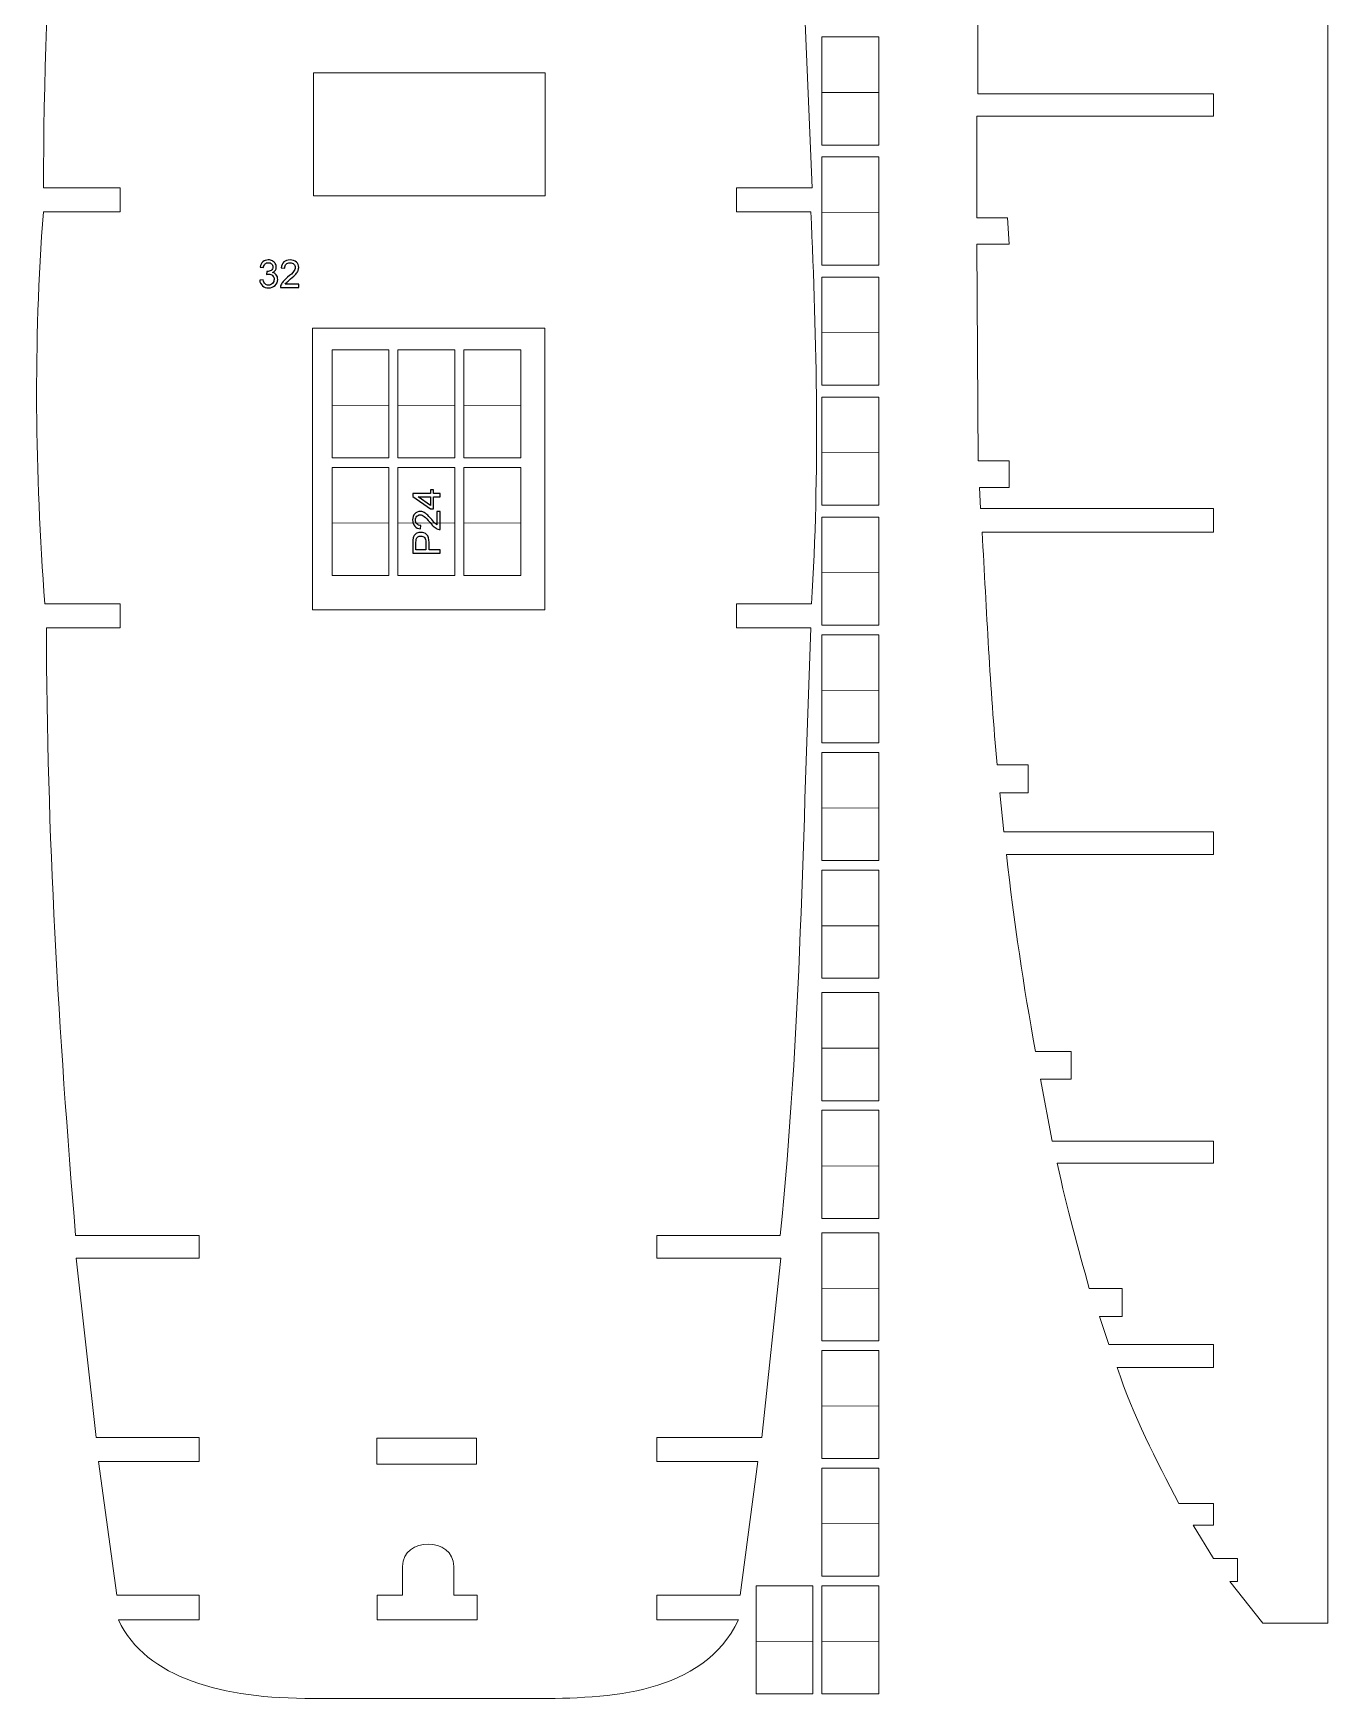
# Model space of a CAD drawing. Header units: millimetres. Extents: x -437 to 859, y -1313 to 762.
# Drawn here: x 325.4 to 611.3, y 20.9 to 388.8 of the extents above; entities that cross this region are included whole.
import ezdxf

# ---------------------------------------------------------------- set-up
doc = ezdxf.new("R2010")
doc.units = ezdxf.units.MM
doc.header["$MEASUREMENT"] = 0
doc.layers.add('Ebene 1', color=7, linetype='Continuous')

msp = doc.modelspace()

# ---------------------------------------------------------------- linework, layer by layer
at = {"layer": 'Ebene 1', "color": 250, "lineweight": 5}
for points in [[(387.2734, 352.8999), (438.4506, 352.8999), (438.4506, 380.1137), (387.2734, 380.1137), (387.2734, 352.8999)], [(387.1102, 261.4991), (438.3986, 261.4991), (438.3986, 323.6577), (387.1102, 323.6577), (387.1102, 261.4991)], [(401.2904, 72.7516), (423.3224, 72.7516), (423.3224, 78.4756), (401.2904, 78.4756), (401.2904, 72.7516)]]:
    msp.add_lwpolyline(points, close=True, dxfattribs=at)
for points, knots in [([(611.2597, 761.7243), (611.2597, 761.7243), (611.2597, 37.6071), (611.2597, 37.6071), (611.2597, 37.6071), (611.2597, 37.6071), (596.9641, 37.6071), (596.9641, 37.6071), (596.9641, 37.6071), (596.9641, 37.6071), (589.6841, 46.8453), (589.6841, 46.8453), (589.6841, 46.8453), (589.6841, 46.8453), (591.3698, 46.8453), (591.3698, 46.8453), (591.3698, 46.8453), (591.3698, 46.8453), (591.3697, 51.9315), (591.3697, 51.9315), (591.3697, 51.9315), (591.3697, 51.9315), (586.0206, 51.9315), (586.0206, 51.9315), (586.0206, 51.9315), (586.0206, 51.9315), (581.5305, 59.3013), (581.5305, 59.3013), (581.5305, 59.3013), (581.5305, 59.3013), (586.0206, 59.3013), (586.0206, 59.3013), (586.0206, 59.3013), (586.0206, 59.3013), (586.0206, 64.0761), (586.0206, 64.0761), (586.0206, 64.0761), (586.0206, 64.0761), (578.4002, 64.0761), (578.4002, 64.0761), (578.4002, 64.0761), (573.2719, 73.8541), (568.365, 83.1893), (564.7865, 94.0743), (564.7865, 94.0743), (564.7865, 94.0743), (586.0206, 94.0743), (586.0206, 94.0743), (586.0206, 94.0743), (586.0206, 94.0743), (586.0206, 99.1605), (586.0206, 99.1605), (586.0206, 99.1605), (586.0206, 99.1605), (562.9666, 99.1605), (562.9666, 99.1605), (562.9666, 99.1605), (562.9666, 99.1605), (560.8554, 105.3885), (560.8554, 105.3885), (560.8554, 105.3885), (560.8554, 105.3885), (565.8562, 105.3885), (565.8562, 105.3885), (565.8562, 105.3885), (565.8562, 105.3885), (565.8562, 111.5128), (565.8562, 111.5128), (565.8562, 111.5128), (565.8562, 111.5128), (558.5985, 111.5127), (558.5985, 111.5127), (558.5985, 111.5127), (556.1359, 120.751), (553.7433, 128.7345), (551.537, 139.2273), (551.537, 139.2273), (551.537, 139.2273), (586.0206, 139.2273), (586.0206, 139.2273), (586.0206, 139.2273), (586.0206, 139.2273), (586.0206, 144.1059), (586.0206, 144.1059), (586.0206, 144.1059), (586.0206, 144.1059), (550.4449, 144.1059), (550.4449, 144.1059), (550.4449, 144.1059), (550.4449, 144.1059), (547.8241, 157.8075), (547.8241, 157.8075), (547.8241, 157.8075), (547.8241, 157.8075), (554.6226, 157.8075), (554.6226, 157.8075), (554.6226, 157.8075), (554.6226, 157.8075), (554.6226, 163.9317), (554.6226, 163.9317), (554.6226, 163.9317), (554.6226, 163.9317), (546.7321, 163.9317), (546.7321, 163.9317), (546.7321, 163.9317), (544.0871, 178.3563), (542.0244, 192.4169), (540.3257, 207.4239), (540.3257, 207.4239), (540.3257, 207.4239), (586.0206, 207.4239), (586.0206, 207.4239), (586.0206, 207.4239), (586.0206, 207.4239), (586.0206, 212.4063), (586.0206, 212.4063), (586.0206, 212.4063), (586.0206, 212.4063), (539.7434, 212.4063), (539.7434, 212.4063), (539.7434, 212.4063), (539.7434, 212.4063), (538.8698, 221.0217), (538.8698, 221.0217), (538.8698, 221.0217), (538.8698, 221.0217), (545.1026, 221.0217), (545.1026, 221.0217), (545.1026, 221.0217), (545.1026, 221.0217), (545.1026, 227.2497), (545.1026, 227.2497), (545.1026, 227.2497), (545.1026, 227.2497), (538.2874, 227.2497), (538.2874, 227.2497), (538.2874, 227.2497), (536.6616, 244.3767), (535.9647, 261.0861), (534.9386, 278.6307), (534.9386, 278.6307), (534.9386, 278.6307), (586.0206, 278.6307), (586.0206, 278.6307), (586.0206, 278.6307), (586.0206, 278.6307), (586.0206, 283.8207), (586.0206, 283.8207), (586.0206, 283.8207), (586.0206, 283.8207), (534.5745, 283.8207), (534.5745, 283.8207), (534.5745, 283.8207), (534.5745, 283.8207), (534.3561, 288.4917), (534.3561, 288.4917), (534.3561, 288.4917), (534.3561, 288.4917), (540.9138, 288.4917), (540.9138, 288.4917), (540.9138, 288.4917), (540.9138, 288.4917), (540.9138, 294.4083), (540.9138, 294.4083), (540.9138, 294.4083), (540.9138, 294.4083), (534.065, 294.4083), (534.065, 294.4083), (534.065, 294.4083), (534.065, 294.4083), (533.7738, 342.2601), (533.7738, 342.2601), (533.7738, 342.2601), (533.7738, 342.2601), (540.9138, 342.2601), (540.9138, 342.2601), (540.9138, 342.2601), (540.9138, 342.2601), (540.5441, 348.0729), (540.5441, 348.0729), (540.5441, 348.0729), (540.5441, 348.0729), (533.7738, 348.0729), (533.7738, 348.0729), (533.7738, 348.0729), (533.7738, 348.0729), (533.7738, 370.4937), (533.7738, 370.4937), (533.7738, 370.4937), (533.7738, 370.4937), (586.0206, 370.4937), (586.0206, 370.4937), (586.0206, 370.4937), (586.0206, 370.4937), (586.0206, 375.4761), (586.0206, 375.4761), (586.0206, 375.4761), (586.0206, 375.4761), (533.9922, 375.4761), (533.9922, 375.4761), (533.9922, 375.4761), (533.9922, 375.4761), (533.9922, 395.6133), (533.9922, 395.6133), (533.9922, 395.6133), (533.9922, 395.6133), (540.9138, 395.6133), (540.9138, 395.6133), (540.9138, 395.6133), (540.9138, 395.6133), (540.9138, 401.3223), (540.9138, 401.3223), (540.9138, 401.3223), (540.9138, 401.3223), (534.065, 401.3223), (534.065, 401.3223), (534.065, 401.3223), (534.324, 417.1572), (534.2591, 432.8703), (535.2297, 448.8627), (535.2297, 448.8627), (535.2297, 448.8627), (586.0206, 448.8628), (586.0206, 448.8628), (586.0206, 448.8628), (586.0206, 448.8628), (586.0206, 453.8451), (586.0206, 453.8451), (586.0206, 453.8451), (586.0206, 453.8451), (535.0842, 453.8451), (535.0842, 453.8451), (535.0842, 453.8451), (535.0842, 453.8451), (535.5938, 466.7163), (535.5938, 466.7163), (535.5938, 466.7163), (535.5938, 466.7163), (542.6274, 466.7163), (542.6274, 466.7163), (542.6274, 466.7163), (542.6274, 466.7163), (542.6274, 472.6329), (542.6274, 472.6329), (542.6274, 472.6329), (542.6274, 472.6329), (535.8122, 472.6329), (535.8122, 472.6329), (535.8122, 472.6329), (536.47, 488.3604), (537.0734, 502.7891), (537.705, 517.8897), (537.705, 517.8897), (537.705, 517.8897), (586.0206, 517.8897), (586.0206, 517.8897), (586.0206, 517.8897), (586.0206, 517.8897), (586.0206, 522.7683), (586.0206, 522.7683), (586.0206, 522.7683), (586.0206, 522.7683), (538.2146, 522.7683), (538.2146, 522.7683), (538.2146, 522.7683), (538.2146, 522.7683), (538.2874, 529.4115), (538.2874, 529.4115), (538.2874, 529.4115), (538.2874, 529.4115), (545.1025, 529.4115), (545.1025, 529.4115), (545.1025, 529.4115), (545.1025, 529.4115), (545.1025, 535.0167), (545.1025, 535.0167), (545.1025, 535.0167), (545.1025, 535.0167), (538.7242, 535.0167), (538.7242, 535.0167), (538.7242, 535.0167), (538.7242, 535.0167), (540.5441, 564.9111), (540.5441, 564.9111), (540.5441, 564.9111), (540.5441, 564.9111), (586.0206, 564.9111), (586.0206, 564.9111), (586.0206, 564.9111), (586.0206, 564.9111), (586.0206, 569.9973), (586.0206, 569.9973), (586.0206, 569.9973), (586.0206, 569.9973), (540.9138, 569.9973), (540.9138, 569.9973), (540.9138, 569.9973), (540.9138, 569.9973), (541.709, 578.5089), (541.709, 578.5089), (541.709, 578.5089), (541.709, 578.5089), (548.3394, 578.5089), (548.3394, 578.5089), (548.3394, 578.5089), (548.3394, 578.5089), (548.3394, 584.5293), (548.3394, 584.5293), (548.3394, 584.5293), (548.3394, 584.5293), (541.8545, 584.5293), (541.8545, 584.5293), (541.8545, 584.5293), (541.8545, 584.5293), (546.5866, 630.7203), (546.5866, 630.7203), (546.5866, 630.7203), (546.5866, 630.7203), (553.2898, 630.7203), (553.2898, 630.7203), (553.2898, 630.7203), (553.2898, 630.7203), (553.2898, 637.1559), (553.2898, 637.1559), (553.2898, 637.1559), (553.2898, 637.1559), (546.8778, 637.1559), (546.8778, 637.1559), (546.8778, 637.1559), (546.8778, 637.1559), (549.4986, 657.5007), (549.4986, 657.5007), (549.4986, 657.5007), (549.4986, 657.5007), (586.0206, 657.5007), (586.0206, 657.5007), (586.0206, 657.5007), (586.0206, 657.5007), (586.0206, 662.8983), (586.0206, 662.8983), (586.0206, 662.8983), (586.0206, 662.8983), (550.081, 662.8983), (550.081, 662.8983), (550.081, 662.8983), (550.081, 662.8983), (553.2898, 685.5267), (553.2898, 685.5267), (553.2898, 685.5267), (553.2898, 685.5267), (560.3346, 685.5267), (560.3346, 685.5267), (560.3346, 685.5267), (560.3346, 685.5267), (560.3346, 691.6509), (560.3346, 691.6509), (560.3346, 691.6509), (560.3346, 691.6509), (554.6226, 691.6509), (554.6226, 691.6509), (554.6226, 691.6509), (554.6226, 691.6509), (561.5834, 728.7075), (561.5834, 728.7075), (561.5834, 728.7075), (561.5834, 728.7075), (586.0206, 728.7075), (586.0206, 728.7075), (586.0206, 728.7075), (586.0206, 728.7075), (586.0206, 734.0013), (586.0206, 734.0013), (586.0206, 734.0013), (586.0206, 734.0013), (562.457, 734.0013), (562.457, 734.0013), (562.457, 734.0013), (562.457, 734.0013), (563.4761, 739.5515), (563.4761, 739.5515), (563.4761, 739.5515), (563.4761, 739.5515), (569.6642, 739.5515), (569.6642, 739.5515), (569.6642, 739.5515), (569.6642, 739.5515), (569.6642, 745.3079), (569.6642, 745.3079), (569.6642, 745.3079), (569.6642, 745.3079), (564.641, 745.3079), (564.641, 745.3079), (564.641, 745.3079), (564.641, 745.3079), (568.4994, 761.7243), (568.4994, 761.7243), (568.4994, 761.7243), (568.4994, 761.7243), (611.2597, 761.7243), (611.2597, 761.7243)], [0, 0, 0, 0, 0.01, 0.01, 0.01, 0.01, 0.02, 0.02, 0.02, 0.02, 0.03, 0.03, 0.03, 0.03, 0.04, 0.04, 0.04, 0.04, 0.05, 0.05, 0.05, 0.05, 0.06, 0.06, 0.06, 0.06, 0.07, 0.07, 0.07, 0.07, 0.08, 0.08, 0.08, 0.08, 0.09, 0.09, 0.09, 0.09, 0.1, 0.1, 0.1, 0.1, 0.11, 0.11, 0.11, 0.11, 0.12, 0.12, 0.12, 0.12, 0.13, 0.13, 0.13, 0.13, 0.14, 0.14, 0.14, 0.14, 0.15, 0.15, 0.15, 0.15, 0.16, 0.16, 0.16, 0.16, 0.17, 0.17, 0.17, 0.17, 0.18, 0.18, 0.18, 0.18, 0.19, 0.19, 0.19, 0.19, 0.2, 0.2, 0.2, 0.2, 0.21, 0.21, 0.21, 0.21, 0.22, 0.22, 0.22, 0.22, 0.23, 0.23, 0.23, 0.23, 0.24, 0.24, 0.24, 0.24, 0.25, 0.25, 0.25, 0.25, 0.26, 0.26, 0.26, 0.26, 0.27, 0.27, 0.27, 0.27, 0.28, 0.28, 0.28, 0.28, 0.29, 0.29, 0.29, 0.29, 0.3, 0.3, 0.3, 0.3, 0.31, 0.31, 0.31, 0.31, 0.32, 0.32, 0.32, 0.32, 0.33, 0.33, 0.33, 0.33, 0.34, 0.34, 0.34, 0.34, 0.35, 0.35, 0.35, 0.35, 0.36, 0.36, 0.36, 0.36, 0.37, 0.37, 0.37, 0.37, 0.38, 0.38, 0.38, 0.38, 0.39, 0.39, 0.39, 0.39, 0.4, 0.4, 0.4, 0.4, 0.41, 0.41, 0.41, 0.41, 0.42, 0.42, 0.42, 0.42, 0.43, 0.43, 0.43, 0.43, 0.44, 0.44, 0.44, 0.44, 0.45, 0.45, 0.45, 0.45, 0.46, 0.46, 0.46, 0.46, 0.47, 0.47, 0.47, 0.47, 0.48, 0.48, 0.48, 0.48, 0.49, 0.49, 0.49, 0.49, 0.5, 0.5, 0.5, 0.5, 0.51, 0.51, 0.51, 0.51, 0.52, 0.52, 0.52, 0.52, 0.53, 0.53, 0.53, 0.53, 0.54, 0.54, 0.54, 0.54, 0.55, 0.55, 0.55, 0.55, 0.56, 0.56, 0.56, 0.56, 0.57, 0.57, 0.57, 0.57, 0.58, 0.58, 0.58, 0.58, 0.59, 0.59, 0.59, 0.59, 0.6, 0.6, 0.6, 0.6, 0.61, 0.61, 0.61, 0.61, 0.62, 0.62, 0.62, 0.62, 0.63, 0.63, 0.63, 0.63, 0.64, 0.64, 0.64, 0.64, 0.65, 0.65, 0.65, 0.65, 0.66, 0.66, 0.66, 0.66, 0.67, 0.67, 0.67, 0.67, 0.68, 0.68, 0.68, 0.68, 0.69, 0.69, 0.69, 0.69, 0.7, 0.7, 0.7, 0.7, 0.71, 0.71, 0.71, 0.71, 0.72, 0.72, 0.72, 0.72, 0.73, 0.73, 0.73, 0.73, 0.74, 0.74, 0.74, 0.74, 0.75, 0.75, 0.75, 0.75, 0.76, 0.76, 0.76, 0.76, 0.77, 0.77, 0.77, 0.77, 0.78, 0.78, 0.78, 0.78, 0.79, 0.79, 0.79, 0.79, 0.8, 0.8, 0.8, 0.8, 0.81, 0.81, 0.81, 0.81, 0.82, 0.82, 0.82, 0.82, 0.83, 0.83, 0.83, 0.83, 0.84, 0.84, 0.84, 0.84, 0.85, 0.85, 0.85, 0.85, 0.86, 0.86, 0.86, 0.86, 0.87, 0.87, 0.87, 0.87, 0.88, 0.88, 0.88, 0.88, 0.89, 0.89, 0.89, 0.89, 0.9, 0.9, 0.9, 0.9, 0.91, 0.91, 0.91, 0.91, 0.92, 0.92, 0.92, 0.92, 0.93, 0.93, 0.93, 0.93, 0.94, 0.94, 0.94, 0.94, 0.95, 0.95, 0.95, 0.95, 0.96, 0.96, 0.96, 0.96, 0.97, 0.97, 0.97, 0.97, 0.98, 0.98, 0.98, 0.98, 0.99, 0.99, 0.99, 0.99, 1, 1, 1, 1]), ([(478.3215, 670.0932), (478.3215, 670.0932), (480.6917, 642.586), (480.6917, 642.586), (480.6917, 642.586), (480.6917, 642.586), (460.8836, 642.586), (460.8836, 642.586), (460.8836, 642.586), (460.8836, 642.586), (460.8836, 637.0308), (460.8836, 637.0308), (460.8836, 637.0308), (460.8836, 637.0308), (480.6916, 637.0308), (480.6916, 637.0308), (480.6916, 637.0308), (482.8369, 607.8388), (484.9567, 578.9958), (487.1251, 549.4916), (487.1251, 549.4916), (487.1251, 549.4916), (472.9039, 549.4916), (472.9039, 549.4916), (472.9039, 549.4916), (472.9039, 549.4916), (472.9039, 544.2052), (472.9039, 544.2052), (472.9039, 544.2052), (472.9039, 544.2052), (487.8823, 544.2052), (487.8823, 544.2052), (487.8823, 544.2052), (489.0883, 530.4412), (490.5431, 516.7534), (491.019, 502.8996), (491.019, 502.8996), (491.019, 502.8996), (474.4276, 502.8996), (474.4276, 502.8996), (474.4276, 502.8996), (474.4276, 502.8996), (474.4276, 497.2548), (474.4276, 497.2548), (474.4276, 497.2548), (474.4276, 497.2548), (491.3576, 497.2548), (491.3576, 497.2548), (491.3576, 497.2548), (491.3576, 497.2548), (497.4523, 354.7012), (497.4523, 354.7012), (497.4523, 354.7012), (497.4523, 354.7012), (480.6917, 354.7012), (480.6917, 354.7012), (480.6917, 354.7012), (480.6917, 354.7012), (480.6917, 349.4149), (480.6917, 349.4149), (480.6917, 349.4149), (480.6917, 349.4149), (497.1138, 349.4148), (497.1138, 349.4148), (497.1138, 349.4148), (498.4652, 320.7928), (499.0678, 291.6656), (497.2831, 262.7716), (497.2831, 262.7716), (497.2831, 262.7716), (480.6917, 262.7716), (480.6917, 262.7716), (480.6917, 262.7716), (480.6917, 262.7716), (480.6917, 257.4852), (480.6917, 257.4852), (480.6917, 257.4852), (480.6917, 257.4852), (497.1138, 257.4852), (497.1138, 257.4852), (497.1138, 257.4852), (495.3787, 212.8061), (494.93, 167.7457), (490.3417, 123.2644), (490.3417, 123.2644), (490.3417, 123.2644), (463.0845, 123.2644), (463.0845, 123.2644), (463.0845, 123.2644), (463.0845, 123.2644), (463.0845, 118.2468), (463.0845, 118.2468), (463.0845, 118.2468), (463.0845, 118.2468), (490.5111, 118.2468), (490.5111, 118.2468), (490.5111, 118.2468), (490.5111, 118.2468), (486.2786, 78.6436), (486.2786, 78.6436), (486.2786, 78.6436), (486.2786, 78.6436), (463.0845, 78.6436), (463.0845, 78.6436), (463.0845, 78.6436), (463.0845, 78.6436), (463.0845, 73.3573), (463.0845, 73.3573), (463.0845, 73.3573), (463.0845, 73.3573), (485.4321, 73.3572), (485.4321, 73.3572), (485.4321, 73.3572), (485.4321, 73.3572), (481.4917, 43.7892), (481.4917, 43.7892), (481.4917, 43.7892), (481.4917, 43.7892), (463.0845, 43.7892), (463.0845, 43.7892), (463.0845, 43.7892), (463.0845, 43.7892), (463.0845, 38.3236), (463.0845, 38.3236), (463.0845, 38.3236), (469.1003, 38.3236), (475.116, 38.3236), (481.1317, 38.3236), (481.1317, 38.3236), (473.2222, 21.878), (452.6027, 20.9324), (435.8272, 20.9787), (435.8272, 20.9787), (435.8272, 20.9787), (387.2381, 20.9787), (387.2381, 20.9787), (387.2381, 20.9787), (367.1918, 20.9324), (350.4315, 25.35), (344.2111, 38.3236), (344.2111, 38.3236), (344.2111, 38.3236), (362.0432, 38.3236), (362.0432, 38.3236), (362.0432, 38.3236), (362.0432, 38.3236), (362.0432, 43.7892), (362.0432, 43.7892), (362.0432, 43.7892), (362.0432, 43.7892), (343.8911, 43.7892), (343.8911, 43.7892), (343.8911, 43.7892), (343.8911, 43.7892), (339.8341, 73.3572), (339.8341, 73.3572), (339.8341, 73.3572), (339.8341, 73.3572), (362.0432, 73.3572), (362.0432, 73.3572), (362.0432, 73.3572), (362.0432, 73.3572), (362.0432, 78.6436), (362.0432, 78.6436), (362.0432, 78.6436), (362.0432, 78.6436), (339.3262, 78.6436), (339.3262, 78.6436), (339.3262, 78.6436), (339.3262, 78.6436), (334.9244, 118.2468), (334.9244, 118.2468), (334.9244, 118.2468), (334.9244, 118.2468), (362.0432, 118.2468), (362.0432, 118.2468), (362.0432, 118.2468), (362.0432, 118.2468), (362.0432, 123.2644), (362.0432, 123.2644), (362.0432, 123.2644), (362.0432, 123.2644), (334.7551, 123.2644), (334.7551, 123.2644), (334.7551, 123.2644), (331.0567, 168.0047), (328.3942, 211.968), (328.3217, 257.4852), (328.3217, 257.4852), (328.3217, 257.4852), (344.5711, 257.4852), (344.5711, 257.4852), (344.5711, 257.4852), (344.5711, 257.4852), (344.5711, 262.7716), (344.5711, 262.7716), (344.5711, 262.7716), (344.5711, 262.7716), (327.9831, 262.7716), (327.9831, 262.7716), (327.9831, 262.7716), (325.7972, 292.1758), (325.4264, 320.0158), (327.6445, 349.4148), (327.6445, 349.4148), (327.6445, 349.4148), (344.5712, 349.4149), (344.5712, 349.4149), (344.5712, 349.4149), (344.5712, 349.4149), (344.5712, 354.7012), (344.5712, 354.7012), (344.5712, 354.7012), (344.5712, 354.7012), (327.6445, 354.7012), (327.6445, 354.7012), (327.6445, 354.7012), (327.8067, 402.2191), (331.1886, 449.6748), (333.57, 497.2548), (333.57, 497.2548), (333.57, 497.2548), (350.8432, 497.2548), (350.8432, 497.2548), (350.8432, 497.2548), (350.8432, 497.2548), (350.8432, 502.8996), (350.8432, 502.8996), (350.8432, 502.8996), (350.8432, 502.8996), (333.57, 502.8996), (333.57, 502.8996), (333.57, 502.8996), (333.57, 502.8996), (336.7867, 544.2052), (336.7867, 544.2052), (336.7867, 544.2052), (336.7867, 544.2052), (351.6496, 544.2052), (351.6496, 544.2052), (351.6496, 544.2052), (351.6496, 544.2052), (351.6496, 549.4916), (351.6496, 549.4916), (351.6496, 549.4916), (351.6496, 549.4916), (337.4639, 549.4916), (337.4639, 549.4916), (337.4639, 549.4916), (337.4639, 549.4916), (343.8512, 637.154), (343.8512, 637.154), (343.8512, 637.154), (343.8512, 637.154), (363.5664, 637.0308), (363.5664, 637.0308), (363.5664, 637.0308), (363.5664, 637.0308), (363.5664, 642.586), (363.5664, 642.586), (363.5664, 642.586), (363.5664, 642.586), (344.3711, 642.586), (344.3711, 642.586), (344.3711, 642.586), (344.3711, 642.586), (345.5903, 670.0932), (345.5903, 670.0932), (345.5903, 670.0932), (345.5903, 670.0932), (478.3215, 670.0932), (478.3215, 670.0932)], [0, 0, 0, 0, 0.01470588, 0.01470588, 0.01470588, 0.01470588, 0.02941176, 0.02941176, 0.02941176, 0.02941176, 0.04411765, 0.04411765, 0.04411765, 0.04411765, 0.05882353, 0.05882353, 0.05882353, 0.05882353, 0.07352941, 0.07352941, 0.07352941, 0.07352941, 0.08823529, 0.08823529, 0.08823529, 0.08823529, 0.10294118, 0.10294118, 0.10294118, 0.10294118, 0.11764706, 0.11764706, 0.11764706, 0.11764706, 0.13235294, 0.13235294, 0.13235294, 0.13235294, 0.14705882, 0.14705882, 0.14705882, 0.14705882, 0.16176471, 0.16176471, 0.16176471, 0.16176471, 0.17647059, 0.17647059, 0.17647059, 0.17647059, 0.19117647, 0.19117647, 0.19117647, 0.19117647, 0.20588235, 0.20588235, 0.20588235, 0.20588235, 0.22058824, 0.22058824, 0.22058824, 0.22058824, 0.23529412, 0.23529412, 0.23529412, 0.23529412, 0.25, 0.25, 0.25, 0.25, 0.26470588, 0.26470588, 0.26470588, 0.26470588, 0.27941176, 0.27941176, 0.27941176, 0.27941176, 0.29411765, 0.29411765, 0.29411765, 0.29411765, 0.30882353, 0.30882353, 0.30882353, 0.30882353, 0.32352941, 0.32352941, 0.32352941, 0.32352941, 0.33823529, 0.33823529, 0.33823529, 0.33823529, 0.35294118, 0.35294118, 0.35294118, 0.35294118, 0.36764706, 0.36764706, 0.36764706, 0.36764706, 0.38235294, 0.38235294, 0.38235294, 0.38235294, 0.39705882, 0.39705882, 0.39705882, 0.39705882, 0.41176471, 0.41176471, 0.41176471, 0.41176471, 0.42647059, 0.42647059, 0.42647059, 0.42647059, 0.44117647, 0.44117647, 0.44117647, 0.44117647, 0.45588235, 0.45588235, 0.45588235, 0.45588235, 0.47058824, 0.47058824, 0.47058824, 0.47058824, 0.48529412, 0.48529412, 0.48529412, 0.48529412, 0.5, 0.5, 0.5, 0.5, 0.51470588, 0.51470588, 0.51470588, 0.51470588, 0.52941176, 0.52941176, 0.52941176, 0.52941176, 0.54411765, 0.54411765, 0.54411765, 0.54411765, 0.55882353, 0.55882353, 0.55882353, 0.55882353, 0.57352941, 0.57352941, 0.57352941, 0.57352941, 0.58823529, 0.58823529, 0.58823529, 0.58823529, 0.60294118, 0.60294118, 0.60294118, 0.60294118, 0.61764706, 0.61764706, 0.61764706, 0.61764706, 0.63235294, 0.63235294, 0.63235294, 0.63235294, 0.64705882, 0.64705882, 0.64705882, 0.64705882, 0.66176471, 0.66176471, 0.66176471, 0.66176471, 0.67647059, 0.67647059, 0.67647059, 0.67647059, 0.69117647, 0.69117647, 0.69117647, 0.69117647, 0.70588235, 0.70588235, 0.70588235, 0.70588235, 0.72058824, 0.72058824, 0.72058824, 0.72058824, 0.73529412, 0.73529412, 0.73529412, 0.73529412, 0.75, 0.75, 0.75, 0.75, 0.76470588, 0.76470588, 0.76470588, 0.76470588, 0.77941176, 0.77941176, 0.77941176, 0.77941176, 0.79411765, 0.79411765, 0.79411765, 0.79411765, 0.80882353, 0.80882353, 0.80882353, 0.80882353, 0.82352941, 0.82352941, 0.82352941, 0.82352941, 0.83823529, 0.83823529, 0.83823529, 0.83823529, 0.85294118, 0.85294118, 0.85294118, 0.85294118, 0.86764706, 0.86764706, 0.86764706, 0.86764706, 0.88235294, 0.88235294, 0.88235294, 0.88235294, 0.89705882, 0.89705882, 0.89705882, 0.89705882, 0.91176471, 0.91176471, 0.91176471, 0.91176471, 0.92647059, 0.92647059, 0.92647059, 0.92647059, 0.94117647, 0.94117647, 0.94117647, 0.94117647, 0.95588235, 0.95588235, 0.95588235, 0.95588235, 0.97058824, 0.97058824, 0.97058824, 0.97058824, 0.98529412, 0.98529412, 0.98529412, 0.98529412, 1, 1, 1, 1]), ([(499.5887, 388.0292), (499.5887, 388.0292), (512.1429, 388.0292), (512.1429, 388.0292), (512.1429, 388.0292), (512.1429, 388.0292), (512.1429, 364.1456), (512.1429, 364.1456), (512.1429, 364.1456), (512.1429, 364.1456), (499.5887, 364.1456), (499.5887, 364.1456), (499.5887, 364.1456), (499.5887, 364.1456), (499.5887, 388.0292), (499.5887, 388.0292)], [0, 0, 0, 0, 0.25, 0.25, 0.25, 0.25, 0.5, 0.5, 0.5, 0.5, 0.75, 0.75, 0.75, 0.75, 1, 1, 1, 1]), ([(499.5887, 361.5092), (499.5887, 361.5092), (512.1429, 361.5092), (512.1429, 361.5092), (512.1429, 361.5092), (512.1429, 361.5092), (512.1429, 337.6256), (512.1429, 337.6256), (512.1429, 337.6256), (512.1429, 337.6256), (499.5887, 337.6256), (499.5887, 337.6256), (499.5887, 337.6256), (499.5887, 337.6256), (499.5887, 361.5092), (499.5887, 361.5092)], [0, 0, 0, 0, 0.25, 0.25, 0.25, 0.25, 0.5, 0.5, 0.5, 0.5, 0.75, 0.75, 0.75, 0.75, 1, 1, 1, 1]), ([(499.5887, 334.9892), (499.5887, 334.9892), (512.1429, 334.9892), (512.1429, 334.9892), (512.1429, 334.9892), (512.1429, 334.9892), (512.1429, 311.1056), (512.1429, 311.1056), (512.1429, 311.1056), (512.1429, 311.1056), (499.5887, 311.1056), (499.5887, 311.1056), (499.5887, 311.1056), (499.5887, 311.1056), (499.5887, 334.9892), (499.5887, 334.9892)], [0, 0, 0, 0, 0.25, 0.25, 0.25, 0.25, 0.5, 0.5, 0.5, 0.5, 0.75, 0.75, 0.75, 0.75, 1, 1, 1, 1]), ([(391.397, 318.9116), (391.397, 318.9116), (403.9512, 318.9116), (403.9512, 318.9116), (403.9512, 318.9116), (403.9512, 318.9116), (403.9512, 295.028), (403.9512, 295.028), (403.9512, 295.028), (403.9512, 295.028), (391.397, 295.028), (391.397, 295.028), (391.397, 295.028), (391.397, 295.028), (391.397, 318.9116), (391.397, 318.9116)], [0, 0, 0, 0, 0.25, 0.25, 0.25, 0.25, 0.5, 0.5, 0.5, 0.5, 0.75, 0.75, 0.75, 0.75, 1, 1, 1, 1]), ([(405.957, 318.9116), (405.957, 318.9116), (418.5112, 318.9116), (418.5112, 318.9116), (418.5112, 318.9116), (418.5112, 318.9116), (418.5112, 295.028), (418.5112, 295.028), (418.5112, 295.028), (418.5112, 295.028), (405.957, 295.028), (405.957, 295.028), (405.957, 295.028), (405.957, 295.028), (405.957, 318.9116), (405.957, 318.9116)], [0, 0, 0, 0, 0.25, 0.25, 0.25, 0.25, 0.5, 0.5, 0.5, 0.5, 0.75, 0.75, 0.75, 0.75, 1, 1, 1, 1]), ([(420.517, 318.9116), (420.517, 318.9116), (433.0712, 318.9116), (433.0712, 318.9116), (433.0712, 318.9116), (433.0712, 318.9116), (433.0712, 295.028), (433.0712, 295.028), (433.0712, 295.028), (433.0712, 295.028), (420.517, 295.028), (420.517, 295.028), (420.517, 295.028), (420.517, 295.028), (420.517, 318.9116), (420.517, 318.9116)], [0, 0, 0, 0, 0.25, 0.25, 0.25, 0.25, 0.5, 0.5, 0.5, 0.5, 0.75, 0.75, 0.75, 0.75, 1, 1, 1, 1]), ([(499.5887, 308.4692), (499.5887, 308.4692), (512.1429, 308.4692), (512.1429, 308.4692), (512.1429, 308.4692), (512.1429, 308.4692), (512.1429, 284.5856), (512.1429, 284.5856), (512.1429, 284.5856), (512.1429, 284.5856), (499.5887, 284.5856), (499.5887, 284.5856), (499.5887, 284.5856), (499.5887, 284.5856), (499.5887, 308.4692), (499.5887, 308.4692)], [0, 0, 0, 0, 0.25, 0.25, 0.25, 0.25, 0.5, 0.5, 0.5, 0.5, 0.75, 0.75, 0.75, 0.75, 1, 1, 1, 1]), ([(391.397, 292.9116), (391.397, 292.9116), (403.9512, 292.9116), (403.9512, 292.9116), (403.9512, 292.9116), (403.9512, 292.9116), (403.9512, 269.028), (403.9512, 269.028), (403.9512, 269.028), (403.9512, 269.028), (391.397, 269.028), (391.397, 269.028), (391.397, 269.028), (391.397, 269.028), (391.397, 292.9116), (391.397, 292.9116)], [0, 0, 0, 0, 0.25, 0.25, 0.25, 0.25, 0.5, 0.5, 0.5, 0.5, 0.75, 0.75, 0.75, 0.75, 1, 1, 1, 1]), ([(405.957, 292.9116), (405.957, 292.9116), (418.5112, 292.9116), (418.5112, 292.9116), (418.5112, 292.9116), (418.5112, 292.9116), (418.5112, 269.028), (418.5112, 269.028), (418.5112, 269.028), (418.5112, 269.028), (405.957, 269.028), (405.957, 269.028), (405.957, 269.028), (405.957, 269.028), (405.957, 292.9116), (405.957, 292.9116)], [0, 0, 0, 0, 0.25, 0.25, 0.25, 0.25, 0.5, 0.5, 0.5, 0.5, 0.75, 0.75, 0.75, 0.75, 1, 1, 1, 1]), ([(420.517, 292.9116), (420.517, 292.9116), (433.0712, 292.9116), (433.0712, 292.9116), (433.0712, 292.9116), (433.0712, 292.9116), (433.0712, 269.028), (433.0712, 269.028), (433.0712, 269.028), (433.0712, 269.028), (420.517, 269.028), (420.517, 269.028), (420.517, 269.028), (420.517, 269.028), (420.517, 292.9116), (420.517, 292.9116)], [0, 0, 0, 0, 0.25, 0.25, 0.25, 0.25, 0.5, 0.5, 0.5, 0.5, 0.75, 0.75, 0.75, 0.75, 1, 1, 1, 1]), ([(499.5887, 281.9492), (499.5887, 281.9492), (512.1429, 281.9492), (512.1429, 281.9492), (512.1429, 281.9492), (512.1429, 281.9492), (512.1429, 258.0656), (512.1429, 258.0656), (512.1429, 258.0656), (512.1429, 258.0656), (499.5887, 258.0656), (499.5887, 258.0656), (499.5887, 258.0656), (499.5887, 258.0656), (499.5887, 281.9492), (499.5887, 281.9492)], [0, 0, 0, 0, 0.25, 0.25, 0.25, 0.25, 0.5, 0.5, 0.5, 0.5, 0.75, 0.75, 0.75, 0.75, 1, 1, 1, 1]), ([(499.5887, 255.9492), (499.5887, 255.9492), (512.1429, 255.9492), (512.1429, 255.9492), (512.1429, 255.9492), (512.1429, 255.9492), (512.1429, 232.0656), (512.1429, 232.0656), (512.1429, 232.0656), (512.1429, 232.0656), (499.5887, 232.0656), (499.5887, 232.0656), (499.5887, 232.0656), (499.5887, 232.0656), (499.5887, 255.9492), (499.5887, 255.9492)], [0, 0, 0, 0, 0.25, 0.25, 0.25, 0.25, 0.5, 0.5, 0.5, 0.5, 0.75, 0.75, 0.75, 0.75, 1, 1, 1, 1]), ([(499.5887, 229.9492), (499.5887, 229.9492), (512.1429, 229.9492), (512.1429, 229.9492), (512.1429, 229.9492), (512.1429, 229.9492), (512.1429, 206.0656), (512.1429, 206.0656), (512.1429, 206.0656), (512.1429, 206.0656), (499.5887, 206.0656), (499.5887, 206.0656), (499.5887, 206.0656), (499.5887, 206.0656), (499.5887, 229.9492), (499.5887, 229.9492)], [0, 0, 0, 0, 0.25, 0.25, 0.25, 0.25, 0.5, 0.5, 0.5, 0.5, 0.75, 0.75, 0.75, 0.75, 1, 1, 1, 1]), ([(499.5887, 203.9492), (499.5887, 203.9492), (512.1429, 203.9492), (512.1429, 203.9492), (512.1429, 203.9492), (512.1429, 203.9492), (512.1429, 180.0656), (512.1429, 180.0656), (512.1429, 180.0656), (512.1429, 180.0656), (499.5887, 180.0656), (499.5887, 180.0656), (499.5887, 180.0656), (499.5887, 180.0656), (499.5887, 203.9492), (499.5887, 203.9492)], [0, 0, 0, 0, 0.25, 0.25, 0.25, 0.25, 0.5, 0.5, 0.5, 0.5, 0.75, 0.75, 0.75, 0.75, 1, 1, 1, 1]), ([(499.5887, 176.9092), (499.5887, 176.9092), (512.1429, 176.9092), (512.1429, 176.9092), (512.1429, 176.9092), (512.1429, 176.9092), (512.1429, 153.0256), (512.1429, 153.0256), (512.1429, 153.0256), (512.1429, 153.0256), (499.5887, 153.0256), (499.5887, 153.0256), (499.5887, 153.0256), (499.5887, 153.0256), (499.5887, 176.9092), (499.5887, 176.9092)], [0, 0, 0, 0, 0.25, 0.25, 0.25, 0.25, 0.5, 0.5, 0.5, 0.5, 0.75, 0.75, 0.75, 0.75, 1, 1, 1, 1]), ([(499.5887, 150.9092), (499.5887, 150.9092), (512.1429, 150.9092), (512.1429, 150.9092), (512.1429, 150.9092), (512.1429, 150.9092), (512.1429, 127.0256), (512.1429, 127.0256), (512.1429, 127.0256), (512.1429, 127.0256), (499.5887, 127.0256), (499.5887, 127.0256), (499.5887, 127.0256), (499.5887, 127.0256), (499.5887, 150.9092), (499.5887, 150.9092)], [0, 0, 0, 0, 0.25, 0.25, 0.25, 0.25, 0.5, 0.5, 0.5, 0.5, 0.75, 0.75, 0.75, 0.75, 1, 1, 1, 1]), ([(499.5887, 123.8692), (499.5887, 123.8692), (512.1429, 123.8692), (512.1429, 123.8692), (512.1429, 123.8692), (512.1429, 123.8692), (512.1429, 99.9856), (512.1429, 99.9856), (512.1429, 99.9856), (512.1429, 99.9856), (499.5887, 99.9856), (499.5887, 99.9856), (499.5887, 99.9856), (499.5887, 99.9856), (499.5887, 123.8692), (499.5887, 123.8692)], [0, 0, 0, 0, 0.25, 0.25, 0.25, 0.25, 0.5, 0.5, 0.5, 0.5, 0.75, 0.75, 0.75, 0.75, 1, 1, 1, 1]), ([(499.5887, 97.8692), (499.5887, 97.8692), (512.1429, 97.8692), (512.1429, 97.8692), (512.1429, 97.8692), (512.1429, 97.8692), (512.1429, 73.9856), (512.1429, 73.9856), (512.1429, 73.9856), (512.1429, 73.9856), (499.5887, 73.9856), (499.5887, 73.9856), (499.5887, 73.9856), (499.5887, 73.9856), (499.5887, 97.8692), (499.5887, 97.8692)], [0, 0, 0, 0, 0.25, 0.25, 0.25, 0.25, 0.5, 0.5, 0.5, 0.5, 0.75, 0.75, 0.75, 0.75, 1, 1, 1, 1]), ([(499.5887, 71.8692), (499.5887, 71.8692), (512.1429, 71.8692), (512.1429, 71.8692), (512.1429, 71.8692), (512.1429, 71.8692), (512.1429, 47.9856), (512.1429, 47.9856), (512.1429, 47.9856), (512.1429, 47.9856), (499.5887, 47.9856), (499.5887, 47.9856), (499.5887, 47.9856), (499.5887, 47.9856), (499.5887, 71.8692), (499.5887, 71.8692)], [0, 0, 0, 0, 0.25, 0.25, 0.25, 0.25, 0.5, 0.5, 0.5, 0.5, 0.75, 0.75, 0.75, 0.75, 1, 1, 1, 1]), ([(401.3344, 43.7892), (401.3344, 43.7892), (406.9479, 43.7892), (406.9479, 43.7892), (406.9479, 43.7892), (406.9479, 43.7892), (406.9479, 50.1487), (406.9479, 50.1487), (406.9479, 50.1487), (406.9479, 56.7433), (418.2839, 56.6887), (418.2839, 50.1487), (418.2839, 50.1487), (418.2839, 50.1487), (418.2839, 43.7892), (418.2839, 43.7892), (418.2839, 43.7892), (418.2839, 43.7892), (423.4069, 43.7892), (423.4069, 43.7892), (423.4069, 43.7892), (423.4069, 43.7892), (423.4069, 38.3236), (423.4069, 38.3236), (423.4069, 38.3236), (423.4069, 38.3236), (401.3344, 38.3236), (401.3344, 38.3236), (401.3344, 38.3236), (401.3344, 38.3236), (401.3344, 43.7892), (401.3344, 43.7892)], [0, 0, 0, 0, 0.125, 0.125, 0.125, 0.125, 0.25, 0.25, 0.25, 0.25, 0.375, 0.375, 0.375, 0.375, 0.5, 0.5, 0.5, 0.5, 0.625, 0.625, 0.625, 0.625, 0.75, 0.75, 0.75, 0.75, 0.875, 0.875, 0.875, 0.875, 1, 1, 1, 1]), ([(485.0287, 45.8692), (485.0287, 45.8692), (497.5829, 45.8692), (497.5829, 45.8692), (497.5829, 45.8692), (497.5829, 45.8692), (497.5829, 21.9856), (497.5829, 21.9856), (497.5829, 21.9856), (497.5829, 21.9856), (485.0287, 21.9856), (485.0287, 21.9856), (485.0287, 21.9856), (485.0287, 21.9856), (485.0287, 45.8692), (485.0287, 45.8692)], [0, 0, 0, 0, 0.25, 0.25, 0.25, 0.25, 0.5, 0.5, 0.5, 0.5, 0.75, 0.75, 0.75, 0.75, 1, 1, 1, 1]), ([(499.5887, 45.8692), (499.5887, 45.8692), (512.1429, 45.8692), (512.1429, 45.8692), (512.1429, 45.8692), (512.1429, 45.8692), (512.1429, 21.9856), (512.1429, 21.9856), (512.1429, 21.9856), (512.1429, 21.9856), (499.5887, 21.9856), (499.5887, 21.9856), (499.5887, 21.9856), (499.5887, 21.9856), (499.5887, 45.8692), (499.5887, 45.8692)], [0, 0, 0, 0, 0.25, 0.25, 0.25, 0.25, 0.5, 0.5, 0.5, 0.5, 0.75, 0.75, 0.75, 0.75, 1, 1, 1, 1])]:
    msp.add_open_spline(points, degree=3, knots=knots, dxfattribs=at)
for points in [[(499.5887, 375.7233), (499.5887, 375.7233), (512.1429, 375.7754), (512.1429, 375.7754)], [(499.5887, 349.2033), (499.5887, 349.2033), (512.1429, 349.2554), (512.1429, 349.2554)], [(499.5887, 322.6833), (499.5887, 322.6833), (512.1429, 322.7354), (512.1429, 322.7354)], [(391.397, 306.6057), (391.397, 306.6057), (403.9512, 306.6578), (403.9512, 306.6578)], [(405.957, 306.6057), (405.957, 306.6057), (418.5112, 306.6578), (418.5112, 306.6578)], [(420.517, 306.6057), (420.517, 306.6057), (433.0712, 306.6578), (433.0712, 306.6578)], [(499.5887, 296.1633), (499.5887, 296.1633), (512.1429, 296.2154), (512.1429, 296.2154)], [(391.397, 280.6057), (391.397, 280.6057), (403.9512, 280.6578), (403.9512, 280.6578)], [(405.957, 280.6057), (405.957, 280.6057), (418.5112, 280.6578), (418.5112, 280.6578)], [(420.517, 280.6057), (420.517, 280.6057), (433.0712, 280.6578), (433.0712, 280.6578)], [(499.5887, 269.6433), (499.5887, 269.6433), (512.1429, 269.6954), (512.1429, 269.6954)], [(499.5887, 243.6433), (499.5887, 243.6433), (512.1429, 243.6954), (512.1429, 243.6954)], [(499.5887, 217.6433), (499.5887, 217.6433), (512.1429, 217.6954), (512.1429, 217.6954)], [(499.5887, 191.6433), (499.5887, 191.6433), (512.1429, 191.6954), (512.1429, 191.6954)], [(499.5887, 164.6033), (499.5887, 164.6033), (512.1429, 164.6554), (512.1429, 164.6554)], [(499.5887, 138.6033), (499.5887, 138.6033), (512.1429, 138.6554), (512.1429, 138.6554)], [(499.5887, 111.5633), (499.5887, 111.5633), (512.1429, 111.6154), (512.1429, 111.6154)], [(499.5887, 85.5633), (499.5887, 85.5633), (512.1429, 85.6154), (512.1429, 85.6154)], [(499.5887, 59.5633), (499.5887, 59.5633), (512.1429, 59.6154), (512.1429, 59.6154)], [(485.0287, 33.5633), (485.0287, 33.5633), (497.5829, 33.6154), (497.5829, 33.6154)], [(499.5887, 33.5633), (499.5887, 33.5633), (512.1429, 33.6154), (512.1429, 33.6154)]]:
    msp.add_open_spline(points, degree=3, dxfattribs=at)
at = {"layer": 'Ebene 1', "color": 250}
for points, knots in [([(375.418, 334.2848), (375.418, 334.2848), (376.1617, 334.3836), (376.1617, 334.3836), (376.1617, 334.3836), (376.2477, 333.9617), (376.3931, 333.6583), (376.5977, 333.472), (376.5977, 333.472), (376.8037, 333.2857), (377.0535, 333.1926), (377.3484, 333.1926), (377.3484, 333.1926), (377.6984, 333.1926), (377.9947, 333.314), (378.236, 333.5567), (378.236, 333.5567), (378.4759, 333.7994), (378.5972, 334.1), (378.5972, 334.4584), (378.5972, 334.4584), (378.5972, 334.7999), (378.4858, 335.0821), (378.2628, 335.3036), (378.2628, 335.3036), (378.0384, 335.5252), (377.7548, 335.6367), (377.4105, 335.6367), (377.4105, 335.6367), (377.2694, 335.6367), (377.0944, 335.6084), (376.8856, 335.5534), (376.8856, 335.5534), (376.8856, 335.5534), (376.9688, 336.2067), (376.9688, 336.2067), (376.9688, 336.2067), (377.0182, 336.2011), (377.0577, 336.1983), (377.0888, 336.1983), (377.0888, 336.1983), (377.4049, 336.1983), (377.6899, 336.2815), (377.9439, 336.4466), (377.9439, 336.4466), (378.1979, 336.6117), (378.3249, 336.8671), (378.3249, 337.2115), (378.3249, 337.2115), (378.3249, 337.4838), (378.2318, 337.711), (378.0469, 337.8888), (378.0469, 337.8888), (377.8621, 338.068), (377.6236, 338.1583), (377.3315, 338.1583), (377.3315, 338.1583), (377.0422, 338.1583), (376.8009, 338.0666), (376.609, 337.886), (376.609, 337.886), (376.4157, 337.7039), (376.2915, 337.4302), (376.2364, 337.0661), (376.2364, 337.0661), (376.2364, 337.0661), (375.4928, 337.1988), (375.4928, 337.1988), (375.4928, 337.1988), (375.5831, 337.6983), (375.7905, 338.0849), (376.1123, 338.3587), (376.1123, 338.3587), (376.4354, 338.6325), (376.8362, 338.7707), (377.316, 338.7707), (377.316, 338.7707), (377.6462, 338.7707), (377.951, 338.6988), (378.2289, 338.5577), (378.2289, 338.5577), (378.5069, 338.4151), (378.72, 338.2218), (378.8682, 337.9763), (378.8682, 337.9763), (379.0149, 337.7308), (379.0897, 337.4711), (379.0897, 337.1945), (379.0897, 337.1945), (379.0897, 336.9335), (379.0192, 336.695), (378.8781, 336.4791), (378.8781, 336.4791), (378.7369, 336.2646), (378.5295, 336.0939), (378.2543, 335.9669), (378.2543, 335.9669), (378.6128, 335.885), (378.8908, 335.7129), (379.0897, 335.4518), (379.0897, 335.4518), (379.2873, 335.1922), (379.3861, 334.8662), (379.3861, 334.4753), (379.3861, 334.4753), (379.3861, 333.9461), (379.1941, 333.4974), (378.8075, 333.1291), (378.8075, 333.1291), (378.4223, 332.7608), (377.934, 332.5774), (377.3442, 332.5774), (377.3442, 332.5774), (376.8122, 332.5774), (376.3705, 332.7354), (376.0191, 333.0529), (376.0191, 333.0529), (375.6678, 333.369), (375.4674, 333.7796), (375.418, 334.2848)], [0, 0, 0, 0, 0.03333333, 0.03333333, 0.03333333, 0.03333333, 0.06666667, 0.06666667, 0.06666667, 0.06666667, 0.1, 0.1, 0.1, 0.1, 0.13333333, 0.13333333, 0.13333333, 0.13333333, 0.16666667, 0.16666667, 0.16666667, 0.16666667, 0.2, 0.2, 0.2, 0.2, 0.23333333, 0.23333333, 0.23333333, 0.23333333, 0.26666667, 0.26666667, 0.26666667, 0.26666667, 0.3, 0.3, 0.3, 0.3, 0.33333333, 0.33333333, 0.33333333, 0.33333333, 0.36666667, 0.36666667, 0.36666667, 0.36666667, 0.4, 0.4, 0.4, 0.4, 0.43333333, 0.43333333, 0.43333333, 0.43333333, 0.46666667, 0.46666667, 0.46666667, 0.46666667, 0.5, 0.5, 0.5, 0.5, 0.53333333, 0.53333333, 0.53333333, 0.53333333, 0.56666667, 0.56666667, 0.56666667, 0.56666667, 0.6, 0.6, 0.6, 0.6, 0.63333333, 0.63333333, 0.63333333, 0.63333333, 0.66666667, 0.66666667, 0.66666667, 0.66666667, 0.7, 0.7, 0.7, 0.7, 0.73333333, 0.73333333, 0.73333333, 0.73333333, 0.76666667, 0.76666667, 0.76666667, 0.76666667, 0.8, 0.8, 0.8, 0.8, 0.83333333, 0.83333333, 0.83333333, 0.83333333, 0.86666667, 0.86666667, 0.86666667, 0.86666667, 0.9, 0.9, 0.9, 0.9, 0.93333333, 0.93333333, 0.93333333, 0.93333333, 0.96666667, 0.96666667, 0.96666667, 0.96666667, 1, 1, 1, 1]), ([(384.0343, 333.4), (384.0343, 333.4), (384.0343, 332.6846), (384.0343, 332.6846), (384.0343, 332.6846), (384.0343, 332.6846), (380.0281, 332.6846), (380.0281, 332.6846), (380.0281, 332.6846), (380.0225, 332.8638), (380.0507, 333.036), (380.1142, 333.2011), (380.1142, 333.2011), (380.2158, 333.4748), (380.3795, 333.7429), (380.6039, 334.0082), (380.6039, 334.0082), (380.8296, 334.2721), (381.1542, 334.5783), (381.5775, 334.9255), (381.5775, 334.9255), (382.2365, 335.4659), (382.6824, 335.8935), (382.9139, 336.2096), (382.9139, 336.2096), (383.1453, 336.5242), (383.261, 336.8234), (383.261, 337.1042), (383.261, 337.1042), (383.261, 337.3991), (383.1552, 337.6475), (382.9449, 337.8507), (382.9449, 337.8507), (382.7332, 338.0525), (382.4581, 338.1541), (382.1194, 338.1541), (382.1194, 338.1541), (381.761, 338.1541), (381.4745, 338.0468), (381.26, 337.8309), (381.26, 337.8309), (381.0441, 337.6165), (380.9355, 337.3187), (380.9326, 336.9391), (380.9326, 336.9391), (380.9326, 336.9391), (380.1678, 337.0167), (380.1678, 337.0167), (380.1678, 337.0167), (380.22, 337.5882), (380.4176, 338.0229), (380.7591, 338.322), (380.7591, 338.322), (381.1006, 338.6212), (381.5606, 338.7707), (382.1363, 338.7707), (382.1363, 338.7707), (382.7177, 338.7707), (383.1777, 338.6085), (383.5164, 338.2867), (383.5164, 338.2867), (383.8565, 337.9636), (384.0258, 337.5642), (384.0258, 337.0873), (384.0258, 337.0873), (384.0258, 336.8446), (383.9764, 336.6061), (383.8762, 336.3718), (383.8762, 336.3718), (383.7775, 336.1376), (383.6124, 335.8907), (383.3823, 335.6324), (383.3823, 335.6324), (383.1523, 335.3728), (382.7699, 335.0172), (382.2351, 334.5656), (382.2351, 334.5656), (381.7892, 334.1903), (381.5027, 333.9363), (381.3757, 333.8022), (381.3757, 333.8022), (381.2487, 333.6696), (381.1443, 333.5355), (381.0611, 333.4), (381.0611, 333.4), (381.0611, 333.4), (384.0343, 333.4), (384.0343, 333.4)], [0, 0, 0, 0, 0.04545455, 0.04545455, 0.04545455, 0.04545455, 0.09090909, 0.09090909, 0.09090909, 0.09090909, 0.13636364, 0.13636364, 0.13636364, 0.13636364, 0.18181818, 0.18181818, 0.18181818, 0.18181818, 0.22727273, 0.22727273, 0.22727273, 0.22727273, 0.27272727, 0.27272727, 0.27272727, 0.27272727, 0.31818182, 0.31818182, 0.31818182, 0.31818182, 0.36363636, 0.36363636, 0.36363636, 0.36363636, 0.40909091, 0.40909091, 0.40909091, 0.40909091, 0.45454545, 0.45454545, 0.45454545, 0.45454545, 0.5, 0.5, 0.5, 0.5, 0.54545455, 0.54545455, 0.54545455, 0.54545455, 0.59090909, 0.59090909, 0.59090909, 0.59090909, 0.63636364, 0.63636364, 0.63636364, 0.63636364, 0.68181818, 0.68181818, 0.68181818, 0.68181818, 0.72727273, 0.72727273, 0.72727273, 0.72727273, 0.77272727, 0.77272727, 0.77272727, 0.77272727, 0.81818182, 0.81818182, 0.81818182, 0.81818182, 0.86363636, 0.86363636, 0.86363636, 0.86363636, 0.90909091, 0.90909091, 0.90909091, 0.90909091, 0.95454545, 0.95454545, 0.95454545, 0.95454545, 1, 1, 1, 1]), ([(415.2772, 286.3962), (415.2772, 286.3962), (413.8266, 286.3962), (413.8266, 286.3962), (413.8266, 286.3962), (413.8266, 286.3962), (413.8266, 283.7672), (413.8266, 283.7672), (413.8266, 283.7672), (413.8266, 283.7672), (413.1436, 283.7672), (413.1436, 283.7672), (413.1436, 283.7672), (413.1436, 283.7672), (409.2165, 286.533), (409.2165, 286.533), (409.2165, 286.533), (409.2165, 286.533), (409.2165, 287.1412), (409.2165, 287.1412), (409.2165, 287.1412), (409.2165, 287.1412), (413.1436, 287.1412), (413.1436, 287.1412), (413.1436, 287.1412), (413.1436, 287.1412), (413.1436, 287.9597), (413.1436, 287.9597), (413.1436, 287.9597), (413.1436, 287.9597), (413.8266, 287.9597), (413.8266, 287.9597), (413.8266, 287.9597), (413.8266, 287.9597), (413.8266, 287.1412), (413.8266, 287.1412), (413.8266, 287.1412), (413.8266, 287.1412), (415.2772, 287.1412), (415.2772, 287.1412), (415.2772, 287.1412), (415.2772, 287.1412), (415.2772, 286.3962), (415.2772, 286.3962)], [0, 0, 0, 0, 0.09090909, 0.09090909, 0.09090909, 0.09090909, 0.18181818, 0.18181818, 0.18181818, 0.18181818, 0.27272727, 0.27272727, 0.27272727, 0.27272727, 0.36363636, 0.36363636, 0.36363636, 0.36363636, 0.45454545, 0.45454545, 0.45454545, 0.45454545, 0.54545455, 0.54545455, 0.54545455, 0.54545455, 0.63636364, 0.63636364, 0.63636364, 0.63636364, 0.72727273, 0.72727273, 0.72727273, 0.72727273, 0.81818182, 0.81818182, 0.81818182, 0.81818182, 0.90909091, 0.90909091, 0.90909091, 0.90909091, 1, 1, 1, 1]), ([(413.1436, 286.3962), (413.1436, 286.3962), (410.4117, 286.3962), (410.4117, 286.3962), (410.4117, 286.3962), (410.4117, 286.3962), (413.1436, 284.4996), (413.1436, 284.4996), (413.1436, 284.4996), (413.1436, 284.4996), (413.1436, 286.3962), (413.1436, 286.3962)], [0, 0, 0, 0, 0.33333333, 0.33333333, 0.33333333, 0.33333333, 0.66666667, 0.66666667, 0.66666667, 0.66666667, 1, 1, 1, 1]), ([(414.5618, 283.2141), (414.5618, 283.2141), (415.2772, 283.2141), (415.2772, 283.2141), (415.2772, 283.2141), (415.2772, 283.2141), (415.2772, 279.2079), (415.2772, 279.2079), (415.2772, 279.2079), (415.098, 279.2023), (414.9258, 279.2305), (414.7607, 279.294), (414.7607, 279.294), (414.487, 279.3956), (414.2189, 279.5593), (413.955, 279.7837), (413.955, 279.7837), (413.6897, 280.0094), (413.3835, 280.334), (413.0363, 280.7573), (413.0363, 280.7573), (412.4959, 281.4163), (412.0683, 281.8622), (411.7522, 282.0937), (411.7522, 282.0937), (411.4376, 282.3251), (411.1384, 282.4408), (410.8576, 282.4408), (410.8576, 282.4408), (410.5627, 282.4408), (410.3143, 282.335), (410.1111, 282.1247), (410.1111, 282.1247), (409.9093, 281.913), (409.8077, 281.6379), (409.8077, 281.2992), (409.8077, 281.2992), (409.8077, 280.9408), (409.915, 280.6543), (410.1309, 280.4398), (410.1309, 280.4398), (410.3453, 280.2239), (410.6431, 280.1153), (411.0227, 280.1124), (411.0227, 280.1124), (411.0227, 280.1124), (410.9451, 279.3476), (410.9451, 279.3476), (410.9451, 279.3476), (410.3736, 279.3998), (409.9389, 279.5974), (409.6398, 279.9389), (409.6398, 279.9389), (409.3406, 280.2804), (409.1925, 280.7404), (409.1925, 281.3161), (409.1925, 281.3161), (409.1925, 281.8975), (409.3533, 282.3575), (409.6751, 282.6962), (409.6751, 282.6962), (409.9982, 283.0363), (410.3976, 283.2056), (410.8745, 283.2056), (410.8745, 283.2056), (411.1172, 283.2056), (411.3557, 283.1562), (411.59, 283.056), (411.59, 283.056), (411.8242, 282.9573), (412.0711, 282.7922), (412.3294, 282.5621), (412.3294, 282.5621), (412.589, 282.3321), (412.9446, 281.9497), (413.3962, 281.4149), (413.3962, 281.4149), (413.7715, 280.969), (414.0255, 280.6825), (414.1596, 280.5555), (414.1596, 280.5555), (414.2922, 280.4285), (414.4263, 280.3241), (414.5618, 280.2409), (414.5618, 280.2409), (414.5618, 280.2409), (414.5618, 283.2141), (414.5618, 283.2141)], [0, 0, 0, 0, 0.04545455, 0.04545455, 0.04545455, 0.04545455, 0.09090909, 0.09090909, 0.09090909, 0.09090909, 0.13636364, 0.13636364, 0.13636364, 0.13636364, 0.18181818, 0.18181818, 0.18181818, 0.18181818, 0.22727273, 0.22727273, 0.22727273, 0.22727273, 0.27272727, 0.27272727, 0.27272727, 0.27272727, 0.31818182, 0.31818182, 0.31818182, 0.31818182, 0.36363636, 0.36363636, 0.36363636, 0.36363636, 0.40909091, 0.40909091, 0.40909091, 0.40909091, 0.45454545, 0.45454545, 0.45454545, 0.45454545, 0.5, 0.5, 0.5, 0.5, 0.54545455, 0.54545455, 0.54545455, 0.54545455, 0.59090909, 0.59090909, 0.59090909, 0.59090909, 0.63636364, 0.63636364, 0.63636364, 0.63636364, 0.68181818, 0.68181818, 0.68181818, 0.68181818, 0.72727273, 0.72727273, 0.72727273, 0.72727273, 0.77272727, 0.77272727, 0.77272727, 0.77272727, 0.81818182, 0.81818182, 0.81818182, 0.81818182, 0.86363636, 0.86363636, 0.86363636, 0.86363636, 0.90909091, 0.90909091, 0.90909091, 0.90909091, 0.95454545, 0.95454545, 0.95454545, 0.95454545, 1, 1, 1, 1]), ([(415.2772, 273.9571), (415.2772, 273.9571), (409.2165, 273.9571), (409.2165, 273.9571), (409.2165, 273.9571), (409.2165, 273.9571), (409.2165, 276.2432), (409.2165, 276.2432), (409.2165, 276.2432), (409.2165, 276.6453), (409.2362, 276.9529), (409.2743, 277.1646), (409.2743, 277.1646), (409.3237, 277.4624), (409.4182, 277.7121), (409.5579, 277.9139), (409.5579, 277.9139), (409.6962, 278.1143), (409.8924, 278.2766), (410.1421, 278.3993), (410.1421, 278.3993), (410.3933, 278.5221), (410.6685, 278.5828), (410.9691, 278.5828), (410.9691, 278.5828), (411.4841, 278.5828), (411.9216, 278.4191), (412.2786, 278.0917), (412.2786, 278.0917), (412.6342, 277.7629), (412.8134, 277.1703), (412.8134, 276.3137), (412.8134, 276.3137), (412.8134, 276.3137), (412.8134, 274.7587), (412.8134, 274.7587), (412.8134, 274.7587), (412.8134, 274.7587), (415.2772, 274.7587), (415.2772, 274.7587), (415.2772, 274.7587), (415.2772, 274.7587), (415.2772, 273.9571), (415.2772, 273.9571)], [0, 0, 0, 0, 0.09090909, 0.09090909, 0.09090909, 0.09090909, 0.18181818, 0.18181818, 0.18181818, 0.18181818, 0.27272727, 0.27272727, 0.27272727, 0.27272727, 0.36363636, 0.36363636, 0.36363636, 0.36363636, 0.45454545, 0.45454545, 0.45454545, 0.45454545, 0.54545455, 0.54545455, 0.54545455, 0.54545455, 0.63636364, 0.63636364, 0.63636364, 0.63636364, 0.72727273, 0.72727273, 0.72727273, 0.72727273, 0.81818182, 0.81818182, 0.81818182, 0.81818182, 0.90909091, 0.90909091, 0.90909091, 0.90909091, 1, 1, 1, 1]), ([(412.098, 274.7587), (412.098, 274.7587), (412.098, 276.3264), (412.098, 276.3264), (412.098, 276.3264), (412.098, 276.8443), (412.002, 277.2126), (411.8087, 277.4299), (411.8087, 277.4299), (411.6154, 277.6472), (411.3444, 277.7559), (410.9945, 277.7559), (410.9945, 277.7559), (410.7405, 277.7559), (410.5231, 277.6924), (410.3425, 277.564), (410.3425, 277.564), (410.1619, 277.4355), (410.0434, 277.2676), (409.9855, 277.0574), (409.9855, 277.0574), (409.9502, 276.9219), (409.9319, 276.6735), (409.9319, 276.3095), (409.9319, 276.3095), (409.9319, 276.3095), (409.9319, 274.7587), (409.9319, 274.7587), (409.9319, 274.7587), (409.9319, 274.7587), (412.098, 274.7587), (412.098, 274.7587)], [0, 0, 0, 0, 0.125, 0.125, 0.125, 0.125, 0.25, 0.25, 0.25, 0.25, 0.375, 0.375, 0.375, 0.375, 0.5, 0.5, 0.5, 0.5, 0.625, 0.625, 0.625, 0.625, 0.75, 0.75, 0.75, 0.75, 0.875, 0.875, 0.875, 0.875, 1, 1, 1, 1])]:
    msp.add_open_spline(points, degree=3, knots=knots, dxfattribs=at)

doc.saveas('drawing.dxf')
